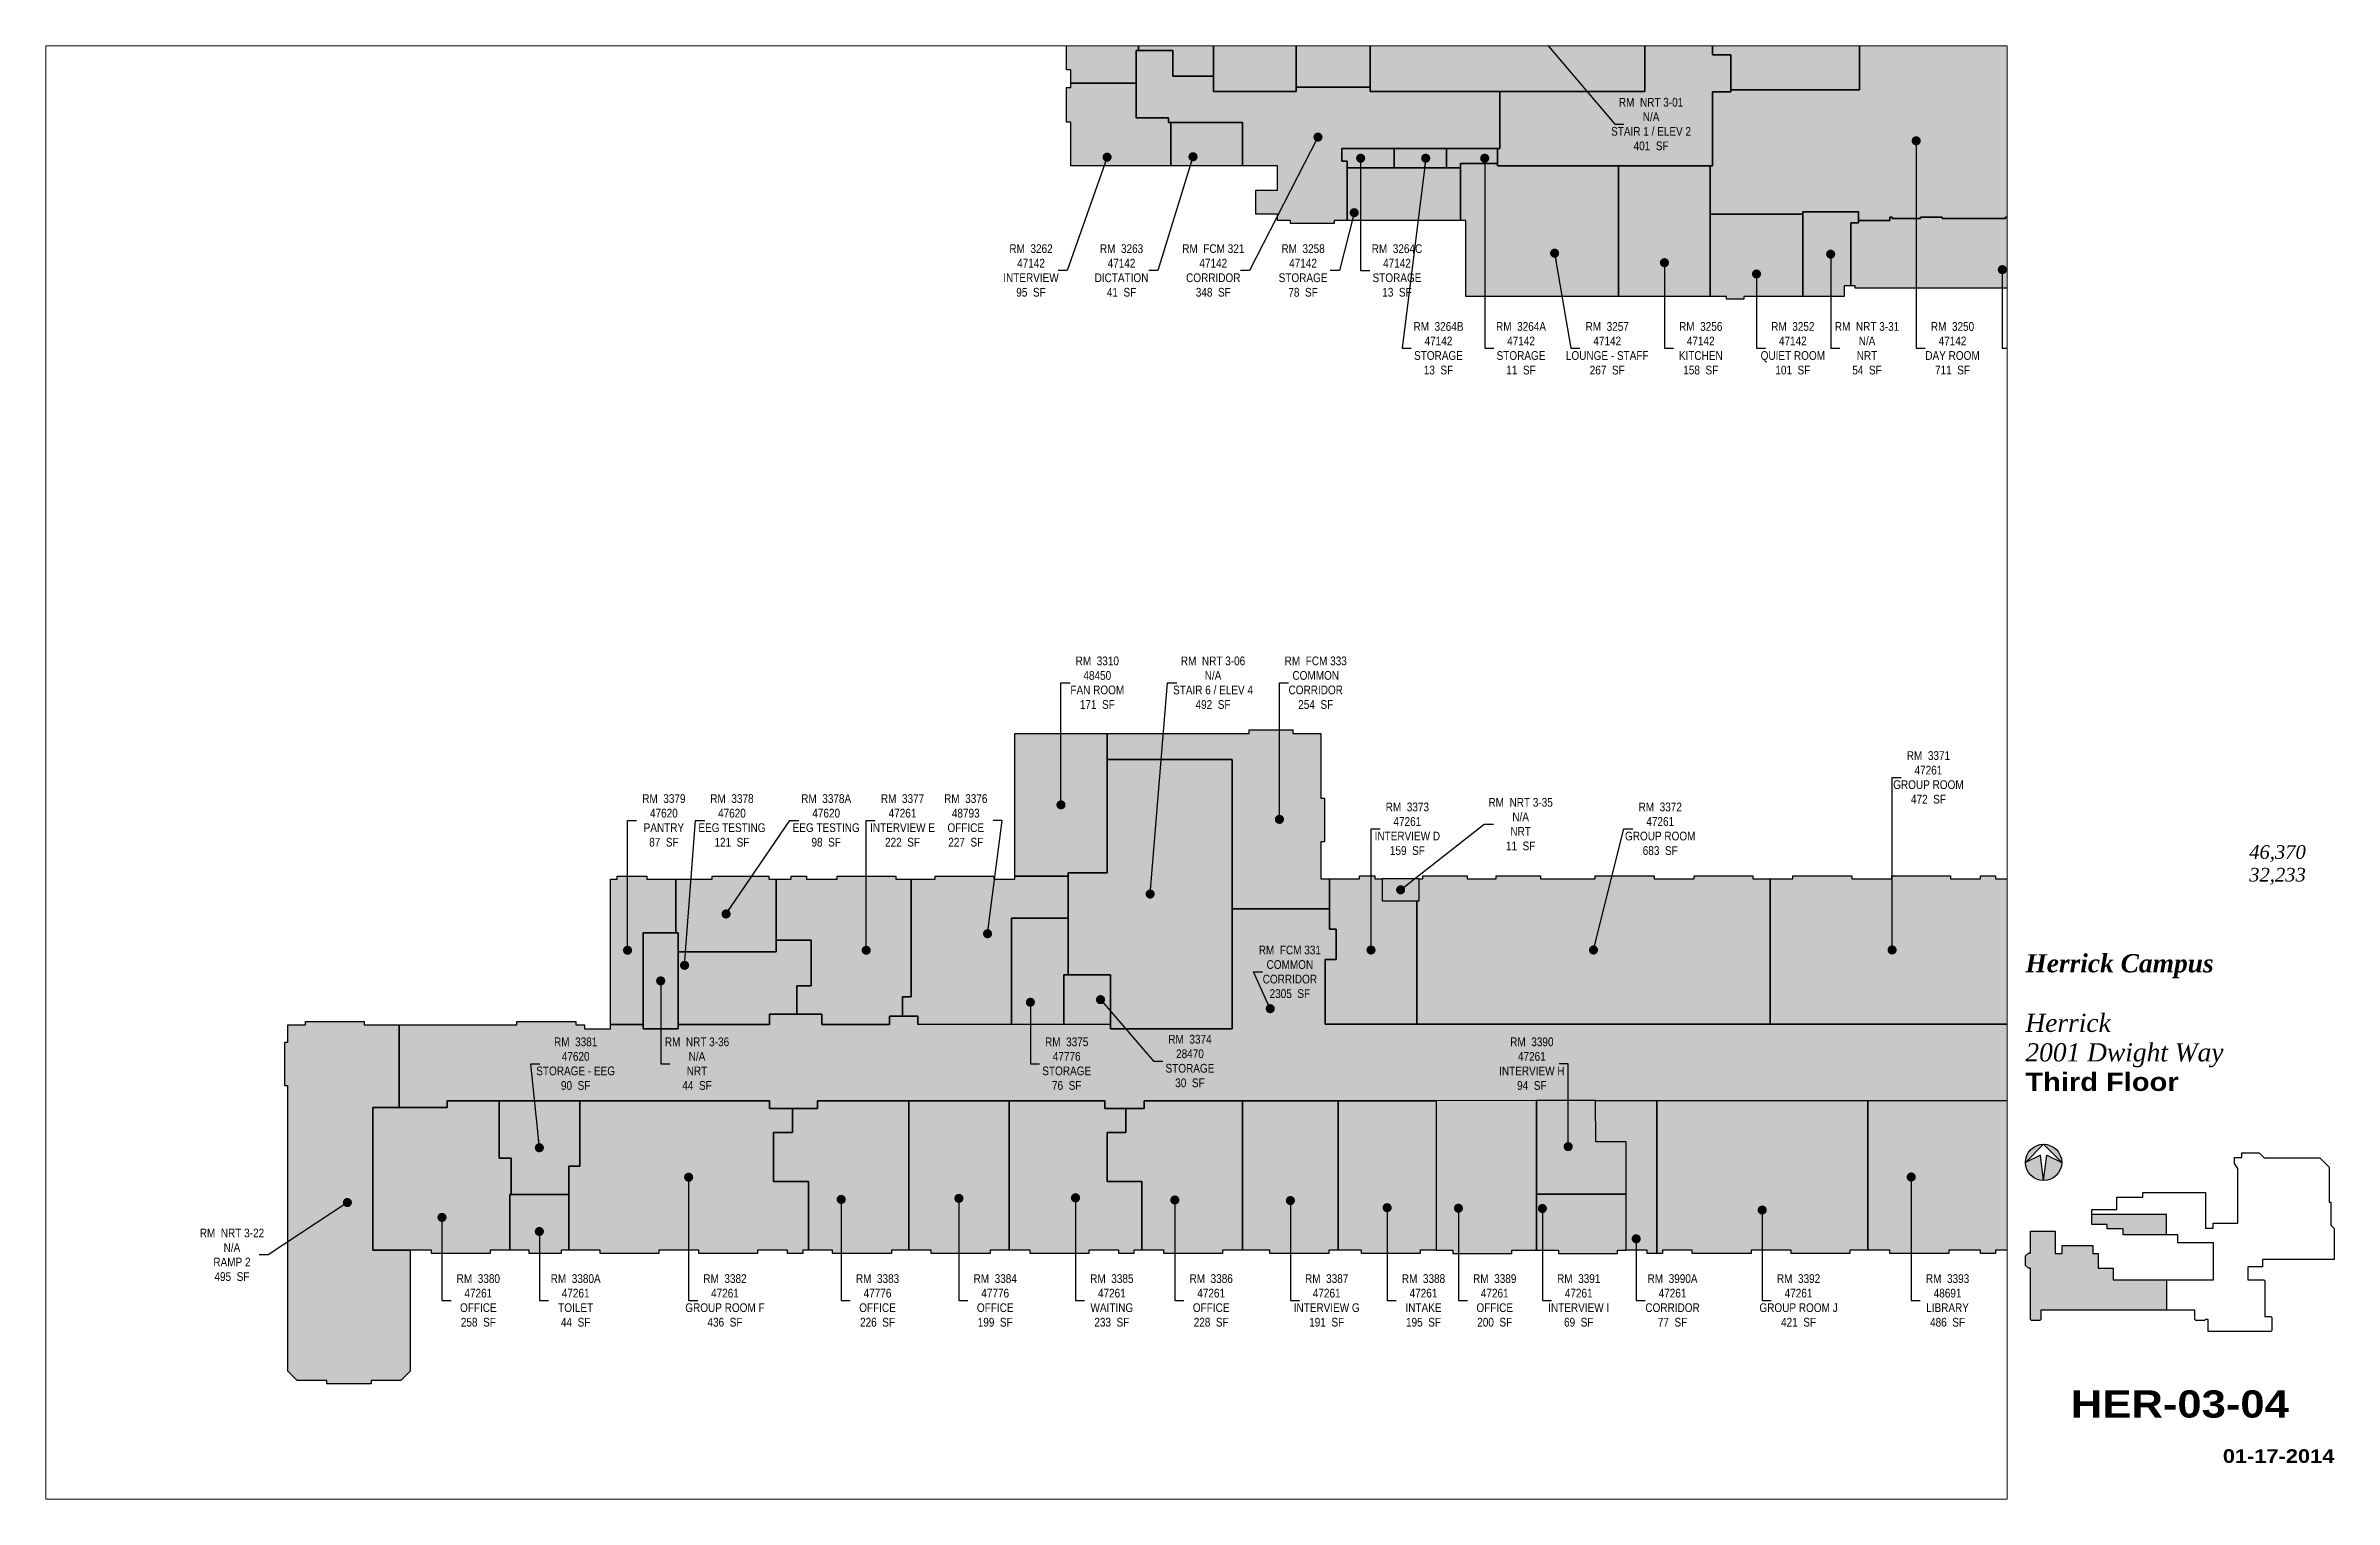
# Paper-space layout '04' of a CAD drawing. Header units: inches. Extents: x 0.9 to 16.7, y 0.5 to 10.5.
# The model-space entities are those that its viewports show. They can reach past a viewport. Long polylines and large blocks are cut down to what shows.
import ezdxf
from ezdxf.enums import TextEntityAlignment as Align

# ---------------------------------------------------------------- set-up
doc = ezdxf.new("R2010")
doc.units = ezdxf.units.IN
doc.header["$LTSCALE"] = 48
doc.header["$MEASUREMENT"] = 0
for name, color, linetype in [('0-LABEL', 3, 'Continuous'), ('1-NRT', 200, 'Continuous'), ('1-NRT-PTN', 253, 'Continuous'), ('3-FCM', 190, 'Continuous'), ('3-FCM-PTN', 9, 'Continuous'), ('4-OCC', 6, 'Continuous'), ('4-OCC-PTN', 95, 'Continuous'), ('T-5', 5, 'Continuous'), ('T-8', 8, 'Continuous')]:
    doc.layers.add(name, color=color, linetype=linetype)
doc.layers.add('T-VWPRT', color=1, linetype='Continuous', plot=False)
doc.styles.add('ArialB', font='')
doc.styles.add('ArialN', font='ARIALN.TTF')
doc.styles.add('TimesI', font='timesi.ttf')
doc.styles.add('TimesIB', font='timesbi.ttf')
doc.styles.get('ArialB').set_extended_font_data('Arial Black')
doc.dimstyles.new('AB-200', dxfattribs={"dimscale": 200, "dimtxt": 0.070312, "dimasz": 0.0625, "dimexe": 0.0625, "dimexo": 0.125, "dimgap": 0.1875, "dimtad": 0, "dimdec": 4, "dimrnd": 0.0625, "dimzin": 0, "dimdsep": 46, "dimlunit": 4, "dimtxsty": 'ArialN', "dimblk": 'ARCHTICK', "dimcen": 0.0625, "dimclrd": 256, "dimclre": 256, "dimclrt": 256, "dimadec": 0, "dimazin": 0, "dimtfac": 1, "dimtdec": 4, "dimtofl": 0, "dimtmove": 2, "dimatfit": 3, "dimldrblk": 'DOT', "dimfxl": 0, "dimfrac": 2, "dimtolj": 1, "dimtzin": 0, "dimlwd": -1, "dimlwe": -1, "dimarcsym": 0})

# ---------------------------------------------------------------- blocks, each defined once
blk = doc.blocks.new('AB-TB-text')
for tag, style, p in [('GROSS', 'TimesI', (1.93, 4.406)), ('USEABLE', 'TimesI', (1.93, 4.25)), ('DATE', 'ArialB', (2.125, 0.25))]:
    blk.add_attdef(tag, text='', height=0.0938, dxfattribs=dict(style=style)).set_placement(p, align=Align.RIGHT)
for tag, style, p in [('CAMPUS', 'TimesIB', (0, 3.75)), ('PAVILION', 'TimesI', (0, 3.547)), ('BUILDING', 'TimesI', (0, 3.34)), ('STREET', 'TimesI', (0, 3.137)), ('FLOOR', 'ArialB', (0, 2.934))]:
    blk.add_attdef(tag, text='', height=0.125, dxfattribs=dict(style=style)).set_placement(p, align=Align.TOP_LEFT)
at = {"style": 'ArialB'}
blk.add_attdef('DWG#', text='', height=0.188, dxfattribs=at).set_placement((1.062, 0.749), align=Align.TOP_CENTER)
blk = doc.blocks.new('n-arrow')
h = blk.add_hatch(color=256)
h.paths.add_polyline_path([(0, 0.125), (0.125, 0, 0.414214)])
h.paths.add_polyline_path([(0, 0.125, 0.414214), (-0.125, 0), (0.051, 0.022)])
h = blk.add_hatch(color=256)
h.paths.add_polyline_path([(0.051, -0.022), (-0.125, 0, 0.414214), (0, -0.125)])
h.paths.add_polyline_path([(0.125, 0), (0, -0.125, 0.414214)])
for p, q in [((-0.125, 0), (0.051, 0.022)), ((-0.125, 0), (0.051, -0.022)), ((0, 0.125), (0.125, 0)), ((0.051, 0.022), (0, 0.125)), ((0, -0.125), (0.125, 0)), ((0.051, -0.022), (0, -0.125))]:
    blk.add_line(p, q)
blk.add_circle((0, 0), 0.125)
blk = doc.blocks.new('_ArchTick')
at = {"const_width": 0.15}
blk.add_lwpolyline([(-0.5, -0.5), (0.5, 0.5)], dxfattribs=at)
blk = doc.blocks.new('_Dot')
at = {"lineweight": -2}
blk.add_line((-0.5, 0), (-1, 0), dxfattribs=at)
at = {"const_width": 0.5}
blk.add_lwpolyline([(-0.25, 0, 1), (0.25, 0, 1)], format="xyb", close=True, dxfattribs=at)

msp = doc.modelspace()

# ---------------------------------------------------------------- hatches: boundary and pattern name
at = {"layer": '1-NRT-PTN'}
for points in [[(1520.5, 1936.49498), (1856.5, 1936.49498), (1856.5, 1932), (1876.5, 1932), (1876.5, 1782.5), (1498.44951, 1782.5), (1498.44951, 1920.5), (1520.5, 1920.5)], [(1282.77962, 1920.5), (1396.77962, 1920.5), (1396.77962, 1782.5), (1282.77962, 1782.5)], [(2094, 1500.5), (2094, 1616.96908), (2170.97256, 1616.96908), (2170.97256, 1602), (2160, 1602), (2160, 1515), (2151, 1515), (2151, 1500.5)], [(1141, 493.00008), (1141, 567), (1083, 567), (1083, 707.5), (1136.5, 707.5), (1136.5, 863.5), (1308.5, 863.5), (1308.5, 493.00008)], [(1515, 669), (1566, 669), (1566, 699), (1515, 699)], [(498, 624.72008), (546, 624.72008), (546, 492.72008), (498, 492.72008)], [(162, 498.5), (162, 384.55162), (126, 384.55162), (126, 188), (177, 188), (177, 21.88864), (164.21834, 9), (123.47313, 9), (123.47313, 4.5), (62.47313, 4.5), (62.47313, 9), (21.72792, 9), (9, 21.72792), (9, 414.5), (4.5, 414.5), (4.5, 474.5), (9, 474.5), (9, 498.5), (33, 498.5), (33, 503), (114, 503), (114, 498.5)]]:
    msp.add_hatch(color=256, dxfattribs=at).paths.add_polyline_path(points)
at = {"layer": '3-FCM-PTN'}
for points in [[(3163.5, 1524.3241), (3163.5, 1427.16877), (3160.5, 1427.16877), (3160.5, 1417.16877), (2961, 1417.16877), (2880.38983, 1497.77894), (2811, 1497.77894), (2811, 1803), (2790, 1803), (2790, 1836), (2745, 1836), (2745, 1917), (2694, 1917), (2694, 1914), (2607, 1914), (2607, 1917), (2547, 1917), (2547, 1914), (2165.93203, 1914), (2165.93203, 1917), (2097, 1917), (2097, 1914), (1969.86592, 1914), (1969.86592, 1833), (1994.93, 1833), (1995, 1782), (1969.87389, 1782), (1969.87389, 1680.5), (1674, 1680.5), (1674, 1704), (1677, 1704), (1677, 1782.5), (1876.5, 1782.5), (1876.5, 1932), (1856.5, 1932), (1856.5, 1936.49498), (1850.5, 1936.49498), (1850.5, 2011.5), (1899, 2011.5), (1899, 2017.5), (1958.58244, 2017.5), (1958.58244, 2014.5), (2003.20176, 2014.5), (2003.20176, 2013), (2026.77962, 2013), (2026.77962, 2016), (2751, 2016), (2751, 2040), (2766, 2040), (2766, 2052), (2778, 2052), (2790, 2040), (2865, 2040), (2865, 2016), (2910.5, 2016.14388), (2910.5, 1994.71625), (3037.77962, 1994.71625), (3037.77962, 1992.25502), (3046.13981, 1992.25502), (3046.13981, 1950.25502), (3037.77962, 1950.25502), (3037.77962, 1934.9867), (2916, 1934.9867), (2916, 1665), (2913, 1665), (2913, 1597.70249), (2982, 1597.77019), (2982, 1601.0198), (3037.71544, 1601.0198), (3037.77962, 1594.5), (3044.49837, 1594.5), (3044.49837, 1534.3241), (3160.5, 1534.3241), (3160.5, 1524.3241)], [(1442.5, 658), (1308.5, 658), (1308.5, 863.5), (1136.5, 863.5), (1136.5, 899), (1142.5, 899), (1172.5, 899), (1332, 899), (1332, 904), (1392, 904), (1392, 899), (1430.5, 899), (1430.5, 810), (1435.75, 810), (1435.75, 750), (1430.5, 750), (1430.5, 699), (1442.5, 699)], [(3105, 499.38161), (3105, 400.5), (2936.5, 400.5), (2936.5, 402), (2927.5, 402), (2927.5, 394.34425), (1187.5, 393.83274), (1187.5, 383), (1133.5, 383), (1133.5, 393.83029), (738, 393.73817), (738, 383), (672, 383), (672, 393.62015), (228, 393.62015), (228, 384.55162), (162, 384.55162), (162, 498.5), (324, 498.5), (324, 503), (405, 503), (405, 498.5), (417, 498.5), (417, 492.72008), (453, 492.72008), (453, 498.72008), (498, 498.72008), (498, 492.72008), (546, 492.72008), (546, 498.72008), (672, 498.72008), (672, 513), (744, 513), (744, 498.77411), (837, 498.77411), (837, 510), (876, 510), (876, 498.78276), (1141, 499.00008), (1141, 493.00008), (1308.5, 493.00008), (1308.5, 658), (1442.5, 658), (1442.5, 630), (1452, 630), (1452, 588), (1436.5, 588), (1436.5, 499.00008), (2643.01448, 499.36415), (2643.01448, 493.36415), (2707, 493.38161), (2707, 499.38161), (2883, 499.38161), (2883, 510), (2955, 510), (2955, 499.38161)]]:
    msp.add_hatch(color=256, dxfattribs=at).paths.add_polyline_path(points)
at = {"layer": '4-OCC-PTN'}
h = msp.add_hatch(color=52, dxfattribs=at)
h.dxf.hatch_style = 1
h.paths.add_polyline_path([(1176.5, 1794), (1086.5, 1794), (1086.5, 1812.25502), (1080.5, 1812.25502), (1080.5, 1860.25502), (1086.5, 1860.25502), (1086.5, 1920.5), (1123.77962, 1920.5), (1123.77962, 1926.5), (1171.77962, 1926.5), (1171.77962, 1920.5), (1179.5, 1920.5), (1179.5, 1839), (1176.5, 1839)])
h = msp.add_hatch(color=52, dxfattribs=at)
h.dxf.hatch_style = 1
h.paths.add_polyline_path([(1179.5, 1839), (1179.5, 1920.5), (1195.77962, 1920.5), (1195.77962, 1926.5), (1240.77962, 1926.5), (1240.77962, 1920.5), (1282.77962, 1920.5), (1282.77962, 1803.5), (1227, 1803.5), (1227, 1839)])
h = msp.add_hatch(color=52, dxfattribs=at)
h.dxf.hatch_style = 1
h.paths.add_polyline_path([(1396.77962, 1788.5), (1396.77962, 1920.5), (1417.77962, 1920.5), (1417.77962, 1926.5), (1468.77962, 1926.5), (1468.77962, 1920.5), (1498.44951, 1920.5), (1498.44951, 1788.5)])
h = msp.add_hatch(color=52, dxfattribs=at)
h.dxf.hatch_style = 1
h.paths.add_polyline_path([(1995, 1785), (2172, 1785), (2171.93203, 1914), (2385, 1914), (2385, 1824), (2379, 1824), (2379, 1740), (2409, 1740), (2409, 1609.5), (2373, 1609.5), (2373, 1608), (2286, 1608), (2286, 1609.48454), (2256, 1609.48454), (2256, 1608), (2217, 1608), (2217, 1609.48454), (2214, 1609.48454), (2214, 1605), (2170.97256, 1605), (2170.97256, 1616.96908), (2094, 1616.96908), (2094, 1613.98454), (1966.75572, 1613.98454), (1966.75572, 1680.5), (1969.87389, 1680.5), (1969.87389, 1782), (1994.99995, 1782.03449)])
h = msp.add_hatch(color=52, dxfattribs=at)
h.dxf.hatch_style = 1
h.paths.add_polyline_path([(1995, 1785), (1994.93, 1832.9999), (1969.86592, 1833), (1969.86592, 1914), (2097, 1914), (2097, 1917), (2165.93203, 1917), (2165.93203, 1914), (2171.93203, 1914), (2172, 1785)])
h = msp.add_hatch(color=52, dxfattribs=at)
h.dxf.hatch_style = 1
h.paths.add_polyline_path([(2385, 1824), (2463, 1824), (2463, 1914), (2385, 1914)])
h = msp.add_hatch(color=52, dxfattribs=at)
h.dxf.hatch_style = 1
h.paths.add_polyline_path([(1677, 1782.5), (1677, 1704), (1459.77962, 1704), (1459.77962, 1686.5), (1467, 1686.5), (1467, 1605.25502), (1449, 1605.25502), (1449, 1600.75502), (1389, 1600.75502), (1389, 1605.25502), (1371, 1605.25502), (1371, 1614), (1341, 1614), (1341, 1647), (1371, 1647), (1371, 1680.5), (1323, 1680.5), (1323, 1740), (1221, 1740), (1221, 1746.5), (1176.5, 1746.5), (1176.5, 1839), (1227, 1839), (1227, 1803.5), (1282.77962, 1803.5), (1282.77962, 1782.5), (1396.77962, 1782.5), (1396.77962, 1788.5), (1498.44951, 1788.5), (1498.44951, 1782.5)])
h = msp.add_hatch(color=52, dxfattribs=at)
h.dxf.hatch_style = 1
h.paths.add_polyline_path([(2409, 1609.5), (2409, 1740), (2379, 1740), (2379, 1824), (2547, 1824), (2547, 1609.48291), (2528, 1609.46908), (2528, 1607.96908), (2445, 1608), (2445, 1609.5)])
h = msp.add_hatch(color=52, dxfattribs=at)
h.dxf.hatch_style = 1
h.paths.add_polyline_path([(1224, 1740), (1224, 1680.5), (1086.5, 1680.5), (1086.5, 1740.25502), (1080.5, 1740.25502), (1080.5, 1788.25502), (1086.5, 1788.25502), (1086.5, 1794), (1176.5, 1794), (1176.5, 1746.5), (1221, 1746.5), (1221, 1740)])
h = msp.add_hatch(color=52, dxfattribs=at)
h.dxf.hatch_style = 1
h.paths.add_polyline_path([(1224, 1680.5), (1224, 1740), (1323, 1740), (1323, 1680.5)])
h = msp.add_hatch(color=52, dxfattribs=at)
h.dxf.hatch_style = 1
h.paths.add_polyline_path([(1467, 1677.5), (1467, 1686.5), (1459.77962, 1686.5), (1459.77962, 1704), (1531.5, 1704), (1531.5, 1677.5)])
h = msp.add_hatch(color=52, dxfattribs=at)
h.dxf.hatch_style = 1
h.paths.add_polyline_path([(1531.5, 1704), (1603.5, 1704), (1603.5, 1677.5), (1531.5, 1677.5)])
h = msp.add_hatch(color=52, dxfattribs=at)
h.dxf.hatch_style = 1
h.paths.add_polyline_path([(1603.5, 1677.5), (1603.5, 1704), (1674, 1704), (1674, 1683.5), (1623, 1683.5), (1623, 1677.5)])
h = msp.add_hatch(color=52, dxfattribs=at)
h.dxf.hatch_style = 1
h.paths.add_polyline_path([(1467, 1677.5), (1623, 1677.5), (1623, 1605.25502), (1467, 1605.25502)])
h = msp.add_hatch(color=52, dxfattribs=at)
h.dxf.hatch_style = 1
h.paths.add_polyline_path([(1623, 1605.25502), (1623, 1683.5), (1674, 1683.5), (1674, 1680.5), (1840.5, 1680.5), (1840.5, 1500.5), (1630.5, 1500.5), (1630.5, 1605.25502)])
h = msp.add_hatch(color=52, dxfattribs=at)
h.dxf.hatch_style = 1
h.paths.add_polyline_path([(1966.75572, 1500.5), (1840.5, 1500.5), (1840.5, 1680.5), (1966.75572, 1680.5)])
h = msp.add_hatch(color=52, dxfattribs=at)
h.dxf.hatch_style = 1
h.paths.add_polyline_path([(1966.75572, 1500.5), (1966.75572, 1613.98454), (2094, 1613.98454), (2094, 1500.5), (2013, 1500.5), (2013, 1497), (1989, 1497), (1989, 1500.5)])
h = msp.add_hatch(color=52, dxfattribs=at)
h.dxf.hatch_style = 1
h.paths.add_polyline_path([(2170.97256, 1605), (2214, 1605), (2214, 1609.48454), (2217, 1609.48454), (2217, 1608), (2256, 1608), (2256, 1609.48454), (2286, 1609.48454), (2286, 1608), (2373, 1608), (2373, 1609.5), (2445, 1609.5), (2445, 1608), (2528, 1608), (2528, 1609.46908), (2547, 1609.48291), (2547, 1602), (2570.5, 1602), (2570.5, 1611), (2577.5, 1611), (2577.5, 1515), (2564.5, 1515), (2564.5, 1512), (2166, 1512), (2166, 1515), (2160, 1515), (2160, 1602), (2170.97256, 1602)])
for color, points in [(55, [(1083, 703), (1009.5, 703), (1009.5, 899), (1136.5, 899), (1136.5, 707.5), (1083, 707.5)]), (208, [(453, 498.72008), (453, 698.5), (462, 698.5), (462, 703), (503, 703), (503, 698.5), (543, 698.5), (543, 624.72008), (498, 624.72008), (498, 498.72008)]), (208, [(543, 624.72008), (543, 698.5), (593, 698.5), (593, 703), (671, 703), (671, 698.5), (681, 698.5), (681, 598.61004), (546, 598.61004), (546, 624.72008)]), (131, [(709.5, 513), (709.5, 552), (729, 552), (729, 615), (681, 615), (681, 698.5), (701.77815, 698.5), (701.77815, 703), (722.77815, 703), (722.77815, 698.5), (764.77815, 698.5), (764.77815, 703), (845.77815, 703), (845.77815, 698.5), (867, 698.5), (867, 537), (855, 537), (855, 510), (837, 510), (837, 498.77411), (744, 498.77411), (744, 513)]), (24, [(855, 510), (855, 537), (867, 537), (867, 698.5), (899.77815, 698.5), (899.77815, 703), (980.77815, 703), (980.77815, 698.5), (1002, 698.5), (1009.5, 698.5), (1009.5, 703), (1083, 703), (1083, 645), (1005, 645), (1005.11982, 498.88865), (876, 498.78276), (876, 510)]), (131, [(1436.5, 499.00008), (1436.5, 588), (1452, 588), (1452, 630), (1442.5, 630), (1442.5, 699), (1484, 699), (1484, 703.5), (1505, 703.5), (1505, 699), (1515, 699), (1515, 669), (1563, 669), (1563.05129, 499.03827)]), (131, [(1563.05129, 499.03827), (1563, 669), (1566, 669), (1566, 699), (1571, 699), (1571, 703.5), (1632, 703.5), (1632, 699), (1672, 699), (1672, 703.5), (1733, 703.5), (1733, 699), (1808.5, 699), (1808.5, 703.5), (1889.5, 703.5), (1889.5, 699), (1944.5, 699), (1944.5, 703.5), (2025.5, 703.5), (2025.5, 699.00368), (2049, 699.00368), (2049, 499.19109)]), (131, [(2385.05878, 499.289), (2385.0006, 699), (2400.5, 699), (2400.5, 703.5), (2481.5, 703.5), (2481.5, 699), (2536.5, 699), (2536.5, 703.5), (2617.5, 703.5), (2617.5, 699), (2658.5, 699), (2658.5, 703.5), (2679.5, 703.5), (2679.5, 699), (2704, 699), (2704, 513), (2682, 513), (2682, 540), (2643, 539.9861), (2643.01448, 499.36415)]), (36, [(1005.11982, 498.88865), (1005.11982, 645), (1083, 645), (1083, 567), (1077, 567), (1077.05581, 498.94764)]), (208, [(546, 598.61004), (681, 598.61004), (681, 615), (729, 615), (729, 552), (709.5, 552), (709.5, 513), (672, 513), (672, 498.72008), (546, 498.72008)]), (62, [(1077.05581, 498.94764), (1077, 567), (1141, 567), (1141, 499.00008)]), (131, [(206.5, 188), (126, 188), (126, 384.55162), (228, 384.55162), (228, 393.62015), (299.5, 393.62015), (299.5, 315), (316, 315), (316, 264.62015), (314.5, 264.62015), (314.5, 188), (287.5, 188), (287.5, 183.5), (206.5, 183.5)]), (208, [(395.5, 264.62015), (316, 264.62015), (316, 315), (299.5, 315), (299.5, 393.62015), (410.5, 393.62015), (410.5, 303.62015), (395.5, 303.62015)]), (131, [(395.5, 188), (395.5, 303.62015), (410.5, 303.62015), (410.5, 393.62015), (672, 393.62015), (672, 383), (703.5, 383), (703.5, 350), (677.5, 350), (677.5, 282.5), (725.5, 282.5), (725.5, 188), (717.5, 188), (717.5, 183.5), (696.5, 183.5), (696.5, 188), (655.5, 188), (655.5, 183.5), (574.5, 183.5), (574.5, 188), (519.5, 188), (519.5, 183.5), (438.5, 183.5), (438.5, 188)]), (36, [(725.5, 188), (725.5, 282.5), (677.5, 282.5), (677.5, 350), (703.5, 350), (703.5, 383), (738, 383), (738, 393.73817), (863.5, 393.7674), (863.5, 188), (839.5, 188), (839.5, 183.5), (758.5, 183.5), (758.5, 188)]), (36, [(863.5, 188), (863.5, 393.7674), (1001.5, 393.7674), (1001.5, 188), (975.5, 188), (975.5, 183.5), (894.5, 183.5), (894.5, 188)]), (131, [(1001.5, 188), (1001.5, 393.7674), (1133.5, 393.7674), (1133.5, 383), (1162.5, 383), (1162.5, 350), (1136.5, 350), (1136.5, 282.5), (1184.5, 282.5), (1184.5, 188), (1173.5, 188), (1173.5, 183.5), (1152.5, 183.5), (1152.5, 188), (1111.5, 188), (1111.5, 183.5), (1030.5, 183.5), (1030.5, 188)]), (131, [(1184.5, 188), (1184.5, 282.5), (1136.5, 282.5), (1136.5, 350), (1162.5, 350), (1162.5, 383), (1187.5, 383), (1187.5, 393.83274), (1323, 393.85156), (1323, 188), (1295.5, 188), (1295.5, 183.5), (1214.5, 183.5), (1214.5, 188)]), (131, [(1323, 188), (1323, 393.85156), (1454.5, 393.85156), (1454.5, 188), (1441.5, 188), (1441.5, 183.5), (1360.5, 183.5), (1360.5, 188)]), (131, [(1727.5, 265.39413), (1851, 265.39413), (1851, 337.18787), (1809, 337.18787), (1808.98329, 394.01544), (1727.5, 393.99149)]), (131, [(1851, 188), (1851, 337.18787), (1809, 337.18787), (1808.98329, 394.01544), (1893, 394.01544), (1893, 183.5), (1880, 183.5), (1880, 188)]), (131, [(1893, 183.5), (1893, 394.01544), (2183.5, 394.01544), (2183.5, 188), (2159, 188), (2159, 183.5), (2078, 183.5), (2078, 188), (2023, 188), (2023, 183.5), (1942, 183.5), (1942, 188), (1901, 188), (1901, 183.5)]), (242, [(2183.5, 188), (2183.5, 394.12554), (2519, 394.22416), (2519, 188), (2481.5, 188), (2481.5, 183.5), (2400.5, 183.5), (2400.5, 188), (2359.5, 188), (2359.5, 183.5), (2338.5, 183.5), (2338.5, 188), (2295, 188), (2295, 183.5), (2214, 183.5), (2214, 188)]), (131, [(314.5, 188), (314.5, 264.62015), (395.5, 264.62015), (395.5, 188), (385, 188), (385, 183.5), (341, 183.5), (341, 188)]), (131, [(1727.5, 265.39413), (1727.5, 188), (1758, 188), (1758, 183.5), (1839, 183.5), (1839, 188), (1851, 188), (1851, 265.39413)])]:
    msp.add_hatch(color=color, dxfattribs=at).paths.add_polyline_path(points)
h = msp.add_hatch(color=131, dxfattribs=at)
h.dxf.hatch_style = 1
h.paths.add_polyline_path([(2049, 499.19109), (2049, 699.00368), (2080.5, 699.00368), (2080.5, 703.5), (2161.5, 703.5), (2161.5, 699), (2216.5, 699), (2216.5, 703.5), (2297.5, 703.5), (2297.5, 699), (2338.5, 699), (2338.5, 703.5), (2359.5, 703.5), (2359.5, 699), (2385.0006, 699), (2385.05878, 499.289)])
h = msp.add_hatch(color=131, dxfattribs=at)
h.paths.add_polyline_path([(1727.5, 393.99149), (1589.5, 393.85156), (1589.5, 188), (1612.5, 188), (1612.5, 183.5), (1693.5, 183.5), (1693.5, 188), (1727.5, 188)])
h.paths.add_polyline_path([(1589.5, 393.84712), (1589.5, 188), (1567.5, 188), (1567.5, 183.5), (1486.5, 183.5), (1486.5, 188), (1454.5, 188), (1454.5, 393.85156), (1589.5, 393.85156)])

# ---------------------------------------------------------------- linework, layer by layer
at = {"layer": '1-NRT'}
for points in [[(1520.5, 1936.49498), (1856.5, 1936.49498), (1856.5, 1932), (1876.5, 1932), (1876.5, 1782.5), (1498.44951, 1782.5), (1498.44951, 1920.5), (1520.5, 1920.5)], [(1282.77962, 1920.5), (1396.77962, 1920.5), (1396.77962, 1782.5), (1282.77962, 1782.5)], [(2094, 1500.5), (2094, 1616.96908), (2170.97256, 1616.96908), (2170.97256, 1602), (2160, 1602), (2160, 1515), (2151, 1515), (2151, 1500.5)], [(1141, 493.00008), (1141, 567), (1083, 567), (1083, 707.5), (1136.5, 707.5), (1136.5, 863.5), (1308.5, 863.5), (1308.5, 493.00008)], [(1515, 669), (1566, 669), (1566, 699), (1515, 699)], [(498, 624.72008), (546, 624.72008), (546, 492.72008), (498, 492.72008)], [(162, 498.5), (162, 384.55162), (126, 384.55162), (126, 188), (177, 188), (177, 21.88864), (164.21834, 9), (123.47313, 9), (123.47313, 4.5), (62.47313, 4.5), (62.47313, 9), (21.72792, 9), (9, 21.72792), (9, 414.5), (4.5, 414.5), (4.5, 474.5), (9, 474.5), (9, 498.5), (33, 498.5), (33, 503), (114, 503), (114, 498.5)]]:
    msp.add_lwpolyline(points, close=True, dxfattribs=at)
at = {"layer": '3-FCM'}
msp.add_lwpolyline([(1442.5, 658), (1308.5, 658), (1308.5, 863.5), (1136.5, 863.5), (1136.5, 899), (1142.5, 899), (1172.5, 899), (1332, 899), (1332, 904), (1392, 904), (1392, 899), (1430.5, 899), (1430.5, 810), (1435.75, 810), (1435.75, 750), (1430.5, 750), (1430.5, 699), (1442.5, 699)], close=True, dxfattribs=at)
msp.add_lwpolyline([(2927.5, 394.34425), (1187.5, 393.83274), (1187.5, 383), (1133.5, 383), (1133.5, 393.83029), (738, 393.73817), (738, 383), (672, 383), (672, 393.62015), (228, 393.62015), (228, 384.55162), (162, 384.55162), (162, 498.5), (324, 498.5), (324, 503), (405, 503), (405, 498.5), (417, 498.5), (417, 492.72008), (453, 492.72008), (453, 498.72008), (498, 498.72008), (498, 492.72008), (546, 492.72008), (546, 498.72008), (672, 498.72008), (672, 513), (744, 513), (744, 498.77411), (837, 498.77411), (837, 510), (876, 510), (876, 498.78276), (1141, 499.00008), (1141, 493.00008), (1308.5, 493.00008), (1308.5, 658), (1442.5, 658), (1442.5, 630), (1452, 630), (1452, 588), (1436.5, 588), (1436.5, 499.00008), (2643.01448, 499.36415)], dxfattribs=at)
at = {"layer": '4-OCC'}
for points in [[(1969.86592, 1914), (1969.86592, 1833), (1994.93, 1833), (1995, 1782), (1969.87389, 1782), (1969.87389, 1680.5), (1674, 1680.5), (1674, 1704), (1677, 1704), (1677, 1782.5), (1876.5, 1782.5), (1876.5, 1932)], [(2385, 1914), (2385, 1824), (2379, 1824), (2379, 1740), (2409, 1740)], [(2409, 1609.5), (2373, 1609.5), (2373, 1608), (2286, 1608), (2286, 1609.48454), (2256, 1609.48454), (2256, 1608), (2217, 1608), (2217, 1609.48454), (2214, 1609.48454), (2214, 1605), (2170.97256, 1605), (2170.97256, 1616.96908), (2094, 1616.96908), (2094, 1613.98454), (1966.75572, 1613.98454), (1966.75572, 1680.5), (1969.87389, 1680.5), (1969.87389, 1782), (1994.99995, 1782.03449), (1995, 1785), (2172, 1785), (2171.93203, 1914)], [(2564.5, 1512), (2166, 1512), (2166, 1515), (2160, 1515), (2160, 1602), (2170.97256, 1602), (2170.97256, 1605), (2214, 1605), (2214, 1609.48454), (2217, 1609.48454), (2217, 1608), (2256, 1608), (2256, 1609.48454), (2286, 1609.48454), (2286, 1608), (2373, 1608), (2373, 1609.5), (2445, 1609.5)], [(1727.5, 265.39413), (1727.5, 188), (1758, 188), (1758, 183.5), (1839, 183.5), (1839, 188), (1851, 188), (1851, 265.39413), (1727.5, 265.39413)]]:
    msp.add_lwpolyline(points, dxfattribs=at)
for points in [[(1176.5, 1794), (1086.5, 1794), (1086.5, 1812.25502), (1080.5, 1812.25502), (1080.5, 1860.25502), (1086.5, 1860.25502), (1086.5, 1920.5), (1123.77962, 1920.5), (1123.77962, 1926.5), (1171.77962, 1926.5), (1171.77962, 1920.5), (1179.5, 1920.5), (1179.5, 1839), (1176.5, 1839)], [(1179.5, 1839), (1179.5, 1920.5), (1195.77962, 1920.5), (1195.77962, 1926.5), (1240.77962, 1926.5), (1240.77962, 1920.5), (1282.77962, 1920.5), (1282.77962, 1803.5), (1227, 1803.5), (1227, 1839)], [(1396.77962, 1788.5), (1396.77962, 1920.5), (1417.77962, 1920.5), (1417.77962, 1926.5), (1468.77962, 1926.5), (1468.77962, 1920.5), (1498.44951, 1920.5), (1498.44951, 1788.5)], [(1995, 1785), (1994.93, 1832.9999), (1969.86592, 1833), (1969.86592, 1914), (2097, 1914), (2097, 1917), (2165.93203, 1917), (2165.93203, 1914), (2171.93203, 1914), (2172, 1785)], [(2385, 1824), (2463, 1824), (2463, 1914), (2385, 1914), (2385, 1824)], [(1677, 1782.5), (1677, 1704), (1459.77962, 1704), (1459.77962, 1686.5), (1467, 1686.5), (1467, 1605.25502), (1449, 1605.25502), (1449, 1600.75502), (1389, 1600.75502), (1389, 1605.25502), (1371, 1605.25502), (1371, 1614), (1341, 1614), (1341, 1647), (1371, 1647), (1371, 1680.5), (1323, 1680.5), (1323, 1740), (1221, 1740), (1221, 1746.5), (1176.5, 1746.5), (1176.5, 1839), (1227, 1839), (1227, 1803.5), (1282.77962, 1803.5), (1282.77962, 1782.5), (1396.77962, 1782.5), (1396.77962, 1788.5), (1498.44951, 1788.5), (1498.44951, 1782.5)], [(2409, 1609.5), (2409, 1740), (2379, 1740), (2379, 1824), (2547, 1824), (2547, 1609.48291), (2528, 1609.46908), (2528, 1607.96908), (2445, 1608), (2445, 1609.5)], [(1224, 1740), (1224, 1680.5), (1086.5, 1680.5), (1086.5, 1740.25502), (1080.5, 1740.25502), (1080.5, 1788.25502), (1086.5, 1788.25502), (1086.5, 1794), (1176.5, 1794), (1176.5, 1746.5), (1221, 1746.5), (1221, 1740)], [(1224, 1680.5), (1224, 1740), (1323, 1740), (1323, 1680.5)], [(1467, 1677.5), (1467, 1686.5), (1459.77962, 1686.5), (1459.77962, 1704), (1531.5, 1704), (1531.5, 1677.5)], [(1531.5, 1704), (1603.5, 1704), (1603.5, 1677.5), (1531.5, 1677.5)], [(1603.5, 1677.5), (1603.5, 1704), (1674, 1704), (1674, 1683.5), (1623, 1683.5), (1623, 1677.5)], [(1467, 1677.5), (1623, 1677.5), (1623, 1605.25502), (1467, 1605.25502)], [(1623, 1605.25502), (1623, 1683.5), (1674, 1683.5), (1674, 1680.5), (1840.5, 1680.5), (1840.5, 1500.5), (1630.5, 1500.5), (1630.5, 1605.25502)], [(1966.75572, 1500.5), (1840.5, 1500.5), (1840.5, 1680.5), (1966.75572, 1680.5)], [(1966.75572, 1500.5), (1966.75572, 1613.98454), (2094, 1613.98454), (2094, 1500.5), (2013, 1500.5), (2013, 1497), (1989, 1497), (1989, 1500.5)], [(1083, 703), (1009.5, 703), (1009.5, 899), (1136.5, 899), (1136.5, 707.5), (1083, 707.5)], [(453, 498.72008), (453, 698.5), (462, 698.5), (462, 703), (503, 703), (503, 698.5), (543, 698.5), (543, 624.72008), (498, 624.72008), (498, 498.72008)], [(543, 624.72008), (543, 698.5), (593, 698.5), (593, 703), (671, 703), (671, 698.5), (681, 698.5), (681, 598.61004), (546, 598.61004), (546, 624.72008)], [(709.5, 513), (709.5, 552), (729, 552), (729, 615), (681, 615), (681, 698.5), (701.77815, 698.5), (701.77815, 703), (722.77815, 703), (722.77815, 698.5), (764.77815, 698.5), (764.77815, 703), (845.77815, 703), (845.77815, 698.5), (867, 698.5), (867, 537), (855, 537), (855, 510), (837, 510), (837, 498.77411), (744, 498.77411), (744, 513)], [(855, 510), (855, 537), (867, 537), (867, 698.5), (899.77815, 698.5), (899.77815, 703), (980.77815, 703), (980.77815, 698.5), (1002, 698.5), (1009.5, 698.5), (1009.5, 703), (1083, 703), (1083, 645), (1005, 645), (1005.11982, 498.88865), (876, 498.78276), (876, 510)], [(1436.5, 499.00008), (1436.5, 588), (1452, 588), (1452, 630), (1442.5, 630), (1442.5, 699), (1484, 699), (1484, 703.5), (1505, 703.5), (1505, 699), (1515, 699), (1515, 669), (1563, 669), (1563.05129, 499.03827)], [(1563.05129, 499.03827), (1563, 669), (1566, 669), (1566, 699), (1571, 699), (1571, 703.5), (1632, 703.5), (1632, 699), (1672, 699), (1672, 703.5), (1733, 703.5), (1733, 699), (1808.5, 699), (1808.5, 703.5), (1889.5, 703.5), (1889.5, 699), (1944.5, 699), (1944.5, 703.5), (2025.5, 703.5), (2025.5, 699.00368), (2049, 699.00368), (2049, 499.19109)], [(2049, 499.19109), (2049, 699.00368), (2080.5, 699.00368), (2080.5, 703.5), (2161.5, 703.5), (2161.5, 699), (2216.5, 699), (2216.5, 703.5), (2297.5, 703.5), (2297.5, 699), (2338.5, 699), (2338.5, 703.5), (2359.5, 703.5), (2359.5, 699), (2385.0006, 699), (2385.05878, 499.289)], [(2385.05878, 499.289), (2385.0006, 699), (2400.5, 699), (2400.5, 703.5), (2481.5, 703.5), (2481.5, 699), (2536.5, 699), (2536.5, 703.5), (2617.5, 703.5), (2617.5, 699), (2658.5, 699), (2658.5, 703.5), (2679.5, 703.5), (2679.5, 699), (2704, 699), (2704, 513), (2682, 513), (2682, 540), (2643, 539.9861), (2643.01448, 499.36415)], [(1005.11982, 498.88865), (1005.11982, 645), (1083, 645), (1083, 567), (1077, 567), (1077.05581, 498.94764)], [(546, 598.61004), (681, 598.61004), (681, 615), (729, 615), (729, 552), (709.5, 552), (709.5, 513), (672, 513), (672, 498.72008), (546, 498.72008)], [(1077.05581, 498.94764), (1077, 567), (1141, 567), (1141, 499.00008)], [(206.5, 188), (126, 188), (126, 384.55162), (228, 384.55162), (228, 393.62015), (299.5, 393.62015), (299.5, 315), (316, 315), (316, 264.62015), (314.5, 264.62015), (314.5, 188), (287.5, 188), (287.5, 183.5), (206.5, 183.5)], [(395.5, 264.62015), (316, 264.62015), (316, 315), (299.5, 315), (299.5, 393.62015), (410.5, 393.62015), (410.5, 303.62015), (395.5, 303.62015)], [(395.5, 188), (395.5, 303.62015), (410.5, 303.62015), (410.5, 393.62015), (672, 393.62015), (672, 383), (703.5, 383), (703.5, 350), (677.5, 350), (677.5, 282.5), (725.5, 282.5), (725.5, 188), (717.5, 188), (717.5, 183.5), (696.5, 183.5), (696.5, 188), (655.5, 188), (655.5, 183.5), (574.5, 183.5), (574.5, 188), (519.5, 188), (519.5, 183.5), (438.5, 183.5), (438.5, 188)], [(725.5, 188), (725.5, 282.5), (677.5, 282.5), (677.5, 350), (703.5, 350), (703.5, 383), (738, 383), (738, 393.73817), (863.5, 393.7674), (863.5, 188), (839.5, 188), (839.5, 183.5), (758.5, 183.5), (758.5, 188)], [(863.5, 188), (863.5, 393.7674), (1001.5, 393.7674), (1001.5, 188), (975.5, 188), (975.5, 183.5), (894.5, 183.5), (894.5, 188)], [(1001.5, 188), (1001.5, 393.7674), (1133.5, 393.7674), (1133.5, 383), (1162.5, 383), (1162.5, 350), (1136.5, 350), (1136.5, 282.5), (1184.5, 282.5), (1184.5, 188), (1173.5, 188), (1173.5, 183.5), (1152.5, 183.5), (1152.5, 188), (1111.5, 188), (1111.5, 183.5), (1030.5, 183.5), (1030.5, 188)], [(1184.5, 188), (1184.5, 282.5), (1136.5, 282.5), (1136.5, 350), (1162.5, 350), (1162.5, 383), (1187.5, 383), (1187.5, 393.83274), (1323, 393.85156), (1323, 188), (1295.5, 188), (1295.5, 183.5), (1214.5, 183.5), (1214.5, 188)], [(1323, 188), (1323, 393.85156), (1454.5, 393.85156), (1454.5, 188), (1441.5, 188), (1441.5, 183.5), (1360.5, 183.5), (1360.5, 188)], [(1589.5, 393.84712), (1589.5, 188), (1567.5, 188), (1567.5, 183.5), (1486.5, 183.5), (1486.5, 188), (1454.5, 188), (1454.5, 393.85156), (1589.5, 393.85156)], [(1727.5, 393.99149), (1589.5, 393.85156), (1589.5, 188), (1612.5, 188), (1612.5, 183.5), (1693.5, 183.5), (1693.5, 188), (1727.5, 188)], [(1727.5, 265.39413), (1851, 265.39413), (1851, 337.18787), (1809, 337.18787), (1808.98329, 394.01544), (1727.5, 393.99149), (1727.5, 265.39413)], [(1851, 188), (1851, 337.18787), (1809, 337.18787), (1808.98329, 394.01544), (1893, 394.01544), (1893, 183.5), (1880, 183.5), (1880, 188), (1851, 188)], [(1893, 183.5), (1893, 394.01544), (2183.5, 394.01544), (2183.5, 188), (2159, 188), (2159, 183.5), (2078, 183.5), (2078, 188), (2023, 188), (2023, 183.5), (1942, 183.5), (1942, 188), (1901, 188), (1901, 183.5), (1893, 183.5)], [(2183.5, 188), (2183.5, 394.12554), (2519, 394.22416), (2519, 188), (2481.5, 188), (2481.5, 183.5), (2400.5, 183.5), (2400.5, 188), (2359.5, 188), (2359.5, 183.5), (2338.5, 183.5), (2338.5, 188), (2295, 188), (2295, 183.5), (2214, 183.5), (2214, 188)], [(314.5, 188), (314.5, 264.62015), (395.5, 264.62015), (395.5, 188), (385, 188), (385, 183.5), (341, 183.5), (341, 188)]]:
    msp.add_lwpolyline(points, close=True, dxfattribs=at)

# ---------------------------------------------------------------- texts
at = {"layer": '0-LABEL', "char_height": 12, "attachment_point": 5, "style": 'ArialN'}
for s, insert in [('RM  NRT 3-01\\PN/A\\PSTAIR 1 / ELEV 2\\P401  SF', (1885.26311, 1737.70885)), ('RM  3262\\P47142\\PINTERVIEW\\P95  SF', (1031.74782, 1536.25502)), ('RM  3263\\P47142\\PDICTATION\\P41  SF', (1156.36858, 1536.25502)), ('RM  FCM 321\\P47142\\PCORRIDOR\\P348  SF', (1282.6512, 1536.25502)), ('RM  3258\\P47142\\PSTORAGE\\P78  SF', (1406.24144, 1536.25502)), ('RM  3264C\\P47142\\PSTORAGE\\P13  SF', (1535.51243, 1536.25502)), ('RM  3264B\\P47142\\PSTORAGE\\P13  SF', (1592.62657, 1429.20933)), ('RM  3264A\\P47142\\PSTORAGE\\P11  SF', (1706.23928, 1429.20933)), ('RM  3257\\P47142\\PLOUNGE - STAFF\\P267  SF', (1824.90267, 1429.20933)), ('RM  3256\\P47142\\PKITCHEN\\P158  SF', (1953.62786, 1429.20933)), ('RM  3252\\P47142\\PQUIET ROOM\\P101  SF', (2080.37786, 1429.20933)), ('RM  NRT 3-31\\PN/A\\PNRT\\P54  SF', (2182.48628, 1429.20933)), ('RM  3250\\P47142\\PDAY ROOM\\P711  SF', (2300.16884, 1429.20933)), ('RM  3310\\P48450\\PFAN ROOM\\P171  SF', (1123, 969)), ('RM  NRT 3-06\\PN/A\\PSTAIR 6 / ELEV 4\\P492  SF', (1282.27539, 969)), ('RM  FCM 333\\PCOMMON\\PCORRIDOR\\P254  SF', (1423.6621, 969)), ('RM  3371\\P47261\\PGROUP ROOM\\P472  SF', (2267.02939, 838.69253)), ('RM  3379\\P47620\\PPANTRY\\P87  SF', (526.41745, 779.5)), ('RM  3378\\P47620\\PEEG TESTING\\P121  SF', (620.08782, 779.5)), ('RM  3378A\\P47620\\PEEG TESTING\\P98  SF', (749.80329, 779.5)), ('RM  3377\\P47261\\PINTERVIEW E\\P222  SF', (854.88684, 779.5)), ('RM  3376\\P48793\\POFFICE\\P227  SF', (941.94254, 779.5)), ('RM  3373\\P47261\\PINTERVIEW D\\P159  SF', (1549.77564, 768)), ('RM  NRT 3-35\\PN/A\\PNRT\\P11  SF', (1705.69974, 774.34789)), ('RM  3372\\P47261\\PGROUP ROOM\\P683  SF', (1897.84287, 768)), ('RM  FCM 331\\PCOMMON\\PCORRIDOR\\P2305  SF', (1388.05978, 571.17051)), ('RM  3381\\P47620\\PSTORAGE - EEG\\P90  SF', (405, 444.79523)), ('RM  NRT 3-36\\PN/A\\PNRT\\P44  SF', (572, 444.79523)), ('RM  3375\\P47776\\PSTORAGE\\P76  SF', (1080.87929, 444.79523)), ('RM  3374\\P28470\\PSTORAGE\\P30  SF', (1250.53435, 448.42027)), ('RM  3390\\P47261\\PINTERVIEW H\\P94  SF', (1721.13863, 444.79523)), ('RM  NRT 3-22\\PN/A\\PRAMP 2\\P495  SF', (-68.14959, 181.75)), ('RM  3380\\P47261\\POFFICE\\P258  SF', (271, 119)), ('RM  3380A\\P47261\\PTOILET\\P44  SF', (405, 119)), ('RM  3382\\P47261\\PGROUP ROOM F\\P436  SF', (610.5, 119)), ('RM  3383\\P47776\\POFFICE\\P226  SF', (820.5, 119)), ('RM  3384\\P47776\\POFFICE\\P199  SF', (982.5, 119)), ('RM  3385\\P47261\\PWAITING\\P233  SF', (1143, 119)), ('RM  3386\\P47261\\POFFICE\\P228  SF', (1279.75, 119)), ('RM  3387\\P47261\\PINTERVIEW G\\P191  SF', (1438.75, 119)), ('RM  3388\\P47261\\PINTAKE\\P195  SF', (1572, 119)), ('RM  3389\\P47261\\POFFICE\\P200  SF', (1670.0626, 119)), ('RM  3391\\P47261\\PINTERVIEW I\\P69  SF', (1785.66203, 119)), ('RM  3990A\\P47261\\PCORRIDOR\\P77  SF', (1914.79787, 119)), ('RM  3392\\P47261\\PGROUP ROOM J\\P421  SF', (2088.25, 119)), ('RM  3393\\P48691\\PLIBRARY\\P486  SF', (2293.36609, 119))]:
    msp.add_mtext(s, dxfattribs=dict(at, insert=insert))

# ---------------------------------------------------------------- leaders
at = {"layer": '0-LABEL', "annotation_type": 0, "has_hookline": 1}
for points, hookline_direction, text_width in [([(1130, 1860.25), (1126.90696, 1992.5), (1114.40696, 1992.5)], 1, 55.99727), ([(1231.13981, 1865), (1229.74097, 1992.5), (1217.24097, 1992.5)], 1, 58.39563), ([(1339.77962, 1851.5), (1342.15406, 1992.5), (1329.65406, 1992.5)], 1, 84.99045), ([(2398.62482, 1863.46944), (2350.8968, 1965.07078), (2338.3968, 1965.07078)], 1, 64.57572), ([(1733.63934, 1857.20558), (1835.26311, 1737.70885), (1847.76311, 1737.70885)], 0, 108.6794), ([(1426.75, 1719.87751), (1332.6512, 1536.25502), (1320.1512, 1536.25502)], 1, 81.94543), ([(2250.16884, 1714.73428), (2250.16884, 1429.20933), (2262.66884, 1429.20933)], 0, 72.78581), ([(1136.46122, 1692.2377), (1081.74782, 1536.25502), (1069.24782, 1536.25502)], 1, 74.93042), ([(1254.71987, 1692.80323), (1206.36858, 1536.25502), (1193.86858, 1536.25502)], 1, 71.89359), ([(1485.51243, 1690.75), (1485.51243, 1536.25502), (1498.01243, 1536.25502)], 0, 67.89905), ([(1575.02758, 1690.75), (1542.62657, 1429.20933), (1555.12657, 1429.20933)], 0, 66.99045), ([(1656.23928, 1690.75), (1656.23928, 1429.20933), (1668.73928, 1429.20933)], 0, 67.74352), ([(1476.62785, 1615.81649), (1456.24144, 1536.25502), (1443.74144, 1536.25502)], 1, 65.86085), ([(1752.48662, 1560.10127), (1774.90267, 1429.20933), (1787.40267, 1429.20933)], 0, 112.21555), ([(1903.62786, 1547.04146), (1903.62786, 1429.20933), (1916.12786, 1429.20933)], 0, 58.15825), ([(2132.48628, 1558.73454), (2132.48628, 1429.20933), (2144.98628, 1429.20933)], 0, 84.99045), ([(2368.75, 1537.45849), (2368.75, 1429.20933), (2381.25, 1429.20933)], 0, 57.86357), ([(2030.37786, 1531.45273), (2030.37786, 1429.20933), (2042.87786, 1429.20933)], 0, 86.94679), ([(2664.98642, 1412.26396), (2628.26459, 1293.70987), (2615.76459, 1293.70987)], 1, 194.28377), ([(1073, 801), (1073, 969), (1085.5, 969)], 0, 71.89359), ([(1195.75, 678.25004), (1219.77539, 969), (1232.27539, 969)], 0, 108.72851), ([(1373.6621, 781), (1373.6621, 969), (1386.1621, 969)], 0, 83.83629), ([(2217.02939, 601.34554), (2217.02939, 838.69253), (2229.52939, 838.69253)], 0, 95.206), ([(476.41745, 600.86004), (476.41745, 779.5), (488.91745, 779.5)], 0, 57.92087), ([(554.93129, 580.16695), (570.08782, 779.5), (582.58782, 779.5)], 0, 90.5075), ([(612, 650.80502), (699.80329, 779.5), (712.30329, 779.5)], 0, 90.5075), ([(804.88684, 600.88706), (804.88684, 779.5), (817.38684, 779.5)], 0, 87.30696), ([(971.92204, 623.6396), (991.94254, 779.5), (979.44254, 779.5)], 1, 57.88813), ([(1499.77564, 601.25004), (1499.77564, 768), (1512.27564, 768)], 0, 88.04366), ([(1540.5, 684), (1655.69974, 774.34789), (1668.19974, 774.34789)], 0, 86.96317), ([(1806, 601.26913), (1847.84287, 768), (1860.34287, 768)], 0, 95.206), ([(1361.06924, 520.5), (1338.05978, 571.17051), (1350.55978, 571.17051)], 0, 81.94543), ([(522, 558.72008), (522, 444.79523), (534.5, 444.79523)], 0, 86.88131), ([(1030.87929, 529.26903), (1030.87929, 444.79523), (1043.37929, 444.79523)], 0, 65.86085), ([(1127.42371, 532.97382), (1200.53435, 448.42027), (1213.03435, 448.42027)], 0, 65.86085), ([(355, 329.12015), (343.37449, 444.79523), (355.87449, 444.79523)], 0, 107.01774), ([(1771.13863, 330.69529), (1771.13863, 444.79523), (1758.63863, 444.79523)], 1, 87.65075), ([(2561.96946, 308.7524), (2482.14783, 119), (2469.64783, 119)], 1, 57.86357), ([(560.5, 288.56007), (560.5, 119), (573, 119)], 0, 107.85266), ([(2243.36609, 288.86208), (2243.36609, 119), (2255.86609, 119)], 0, 57.88813), ([(90.75, 253.75), (-18.14959, 181.75), (-30.64959, 181.75)], 1, 86.80764), ([(770.5, 257.97681), (770.5, 119), (783, 119)], 0, 57.88813), ([(932.5, 259.47214), (932.5, 119), (945, 119)], 0, 57.86357), ([(1093, 260.21298), (1093, 119), (1105.5, 119)], 0, 57.96999), ([(1229.75, 257.20666), (1229.75, 119), (1242.25, 119)], 0, 57.88813), ([(1388.75, 256.45215), (1388.75, 119), (1401.25, 119)], 0, 88.73943), ([(1522, 246.63509), (1522, 119), (1534.5, 119)], 0, 57.92087), ([(1620.0626, 245.91993), (1620.0626, 119), (1632.5626, 119)], 0, 57.92087), ([(221, 233.31256), (221, 119), (233.5, 119)], 0, 57.86357), ([(1735.66203, 245.52776), (1735.66203, 119), (1748.16203, 119)], 0, 81.48704), ([(2038.25, 243.42851), (2038.25, 119), (2050.75, 119)], 0, 105.83902), ([(355, 213.87317), (355, 119), (367.5, 119)], 0, 67.74352), ([(1864.79787, 203.87886), (1864.79787, 119), (1877.29787, 119)], 0, 73.9809)]:
    msp.add_leader(points, dimstyle='AB-200', dxfattribs=dict(at, hookline_direction=hookline_direction, text_width=text_width))

psp = doc.layouts.new('04')

# ---------------------------------------------------------------- hatches: boundary and pattern name
at = {"layer": 'T-8'}
for points in [[(15.534, 2.318), (15.534, 2.459), (15.02, 2.459), (15.02, 2.389), (15.125, 2.389), (15.125, 2.36), (15.234, 2.36), (15.234, 2.318)], [(15.165, 2.009), (15.165, 2.089), (15.063, 2.089), (15.063, 2.191), (15.025, 2.191), (15.025, 2.246), (14.816, 2.246), (14.816, 2.191), (14.766, 2.191), (14.766, 2.345), (14.596, 2.345), (14.596, 2.193), (14.583, 2.193), (14.562, 2.174), (14.562, 2.108), (14.583, 2.089), (14.596, 2.089), (14.596, 1.737), (14.603, 1.73), (14.662, 1.73), (14.669, 1.737), (14.669, 1.8), (15.534, 1.8), (15.534, 2.009)]]:
    psp.add_hatch(color=256, dxfattribs=at).paths.add_polyline_path(points)

# ---------------------------------------------------------------- linework, layer by layer
psp.add_line((15.534, 2.009), (15.534, 1.8), dxfattribs=at)
psp.add_lwpolyline([(16.001, 2.851), (16.051, 2.851), (16.051, 2.884), (16.172, 2.884), (16.206, 2.849), (16.589, 2.848), (16.653, 2.784), (16.653, 2.544), (16.664, 2.544), (16.664, 2.386), (16.688, 2.362), (16.688, 2.149), (16.194, 2.149), (16.194, 2.098), (16.093, 2.098), (16.093, 2.009), (16.202, 2.009), (16.21, 2.002), (16.21, 1.758), (16.252, 1.758), (16.259, 1.751), (16.259, 1.661), (16.252, 1.654), (15.821, 1.654), (15.821, 1.737), (15.802, 1.737), (15.795, 1.73), (15.736, 1.73), (15.728, 1.737), (15.728, 1.8), (14.669, 1.8), (14.669, 1.737), (14.662, 1.73), (14.603, 1.73), (14.596, 1.737), (14.596, 2.089), (14.583, 2.089), (14.562, 2.108), (14.562, 2.174), (14.583, 2.193), (14.596, 2.193), (14.596, 2.345), (14.766, 2.345), (14.766, 2.191), (14.816, 2.191), (14.816, 2.246), (15.025, 2.246), (15.025, 2.191), (15.063, 2.191), (15.063, 2.089), (15.165, 2.089), (15.165, 2.009), (15.856, 2.009), (15.856, 2.264), (15.611, 2.264), (15.611, 2.318), (15.234, 2.318), (15.234, 2.36), (15.125, 2.36), (15.125, 2.389), (15.02, 2.389), (15.02, 2.493), (15.191, 2.493), (15.191, 2.579), (15.371, 2.579), (15.371, 2.61), (15.802, 2.61), (15.802, 2.365), (15.854, 2.365), (15.854, 2.399), (16.025, 2.399), (16.025, 2.776), (16.001, 2.81)], close=True, dxfattribs=at)
psp.add_lwpolyline([(15.534, 2.318), (15.534, 2.459), (15.02, 2.459)], dxfattribs=at)

# ---------------------------------------------------------------- block references
at = {"layer": 'T-5'}
ref = psp.add_blockref('AB-TB-text', (14.562, 0.5), dxfattribs=at)
ref.add_attrib('DATE', '01-17-2014', dxfattribs={"layer": 'T-8', "height": 0.0938, "style": 'ArialB'}).set_placement((16.688, 0.75), align=Align.RIGHT)
ref.add_attrib('DWG#', 'HER-03-04', dxfattribs={"layer": 'T-8', "height": 0.1875, "style": 'ArialB'}).set_placement((15.625, 1.249), align=Align.TOP_CENTER)
ref.add_attrib('GROSS', '46,370', dxfattribs={"layer": '0', "height": 0.0938, "style": 'TimesI'}).set_placement((16.492, 4.906), align=Align.RIGHT)
ref.add_attrib('USEABLE', '32,233', dxfattribs={"layer": '0', "height": 0.0938, "style": 'TimesI'}).set_placement((16.492, 4.75), align=Align.RIGHT)
ref.add_attrib('BUILDING', 'Herrick', dxfattribs={"layer": '0', "height": 0.125, "style": 'TimesI'}).set_placement((14.562, 3.84), align=Align.TOP_LEFT)
ref.add_attrib('STREET', '2001 Dwight Way', dxfattribs={"layer": '0', "height": 0.125, "style": 'TimesI'}).set_placement((14.562, 3.637), align=Align.TOP_LEFT)
ref.add_attrib('FLOOR', 'Third Floor', dxfattribs={"layer": 'T-8', "height": 0.125, "style": 'ArialB'}).set_placement((14.562, 3.434), align=Align.TOP_LEFT)
ref.add_attrib('CAMPUS', 'Herrick Campus', dxfattribs={"layer": '0', "height": 0.125, "style": 'TimesIB'}).set_placement((14.562, 4.25), align=Align.TOP_LEFT)
at = {"layer": 'T-8', "rotation": 90}
psp.add_blockref('n-arrow', (14.687, 2.817), dxfattribs=at)

# ---------------------------------------------------------------- viewports
at = {"layer": 'T-VWPRT'}
psp.add_viewport(center=(7.687, 5.5), size=(13.5, 10), view_center_point=(1025.5, 845.5), view_height=2000, dxfattribs=at)

doc.saveas('drawing.dxf')
